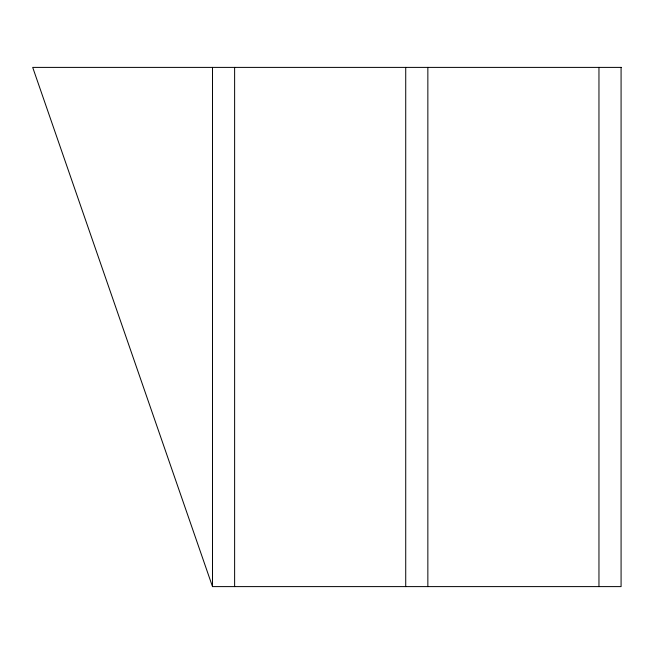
<?xml version="1.0" encoding="UTF-8"?>
<svg xmlns="http://www.w3.org/2000/svg" width="654" height="654" viewBox="0 0 654 654"><rect width="100%" height="100%" fill="white"/><g stroke="black" fill="none" stroke-linecap="round" stroke-linejoin="round"><path stroke-width="0.98" d="M621.3 67.395L32.7 67.395L212.493 586.605L621.079 586.605L621.079 67.395M598.958 67.395L598.958 586.605M427.855 67.395L427.855 586.605M405.725 67.395L405.725 586.605M234.623 67.395L234.623 586.605M212.493 67.395L212.493 586.605"/></g></svg>
